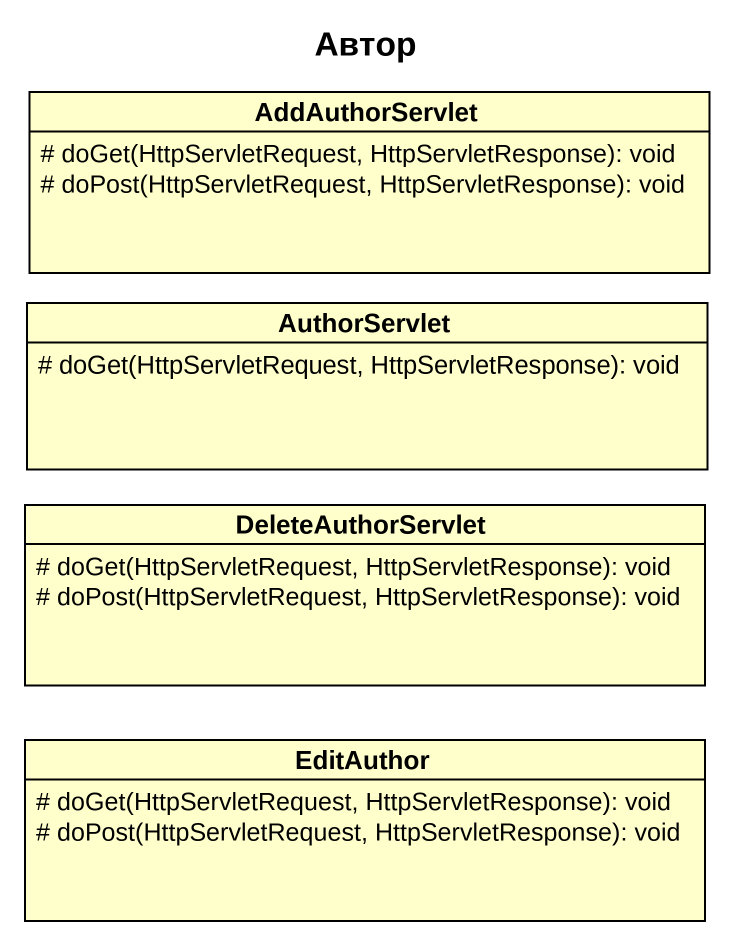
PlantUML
@startuml
title Автор
hide circle
hide empty members
skinparam classAttributeIconSize 0
class AddAuthorServlet {
  # doGet(HttpServletRequest, HttpServletResponse): void
  # doPost(HttpServletRequest, HttpServletResponse): void
}
class AuthorServlet {
  # doGet(HttpServletRequest, HttpServletResponse): void
}
class DeleteAuthorServlet {
  # doGet(HttpServletRequest, HttpServletResponse): void
  # doPost(HttpServletRequest, HttpServletResponse): void
}
class EditAuthor {
  # doGet(HttpServletRequest, HttpServletResponse): void
  # doPost(HttpServletRequest, HttpServletResponse): void
}
@enduml
